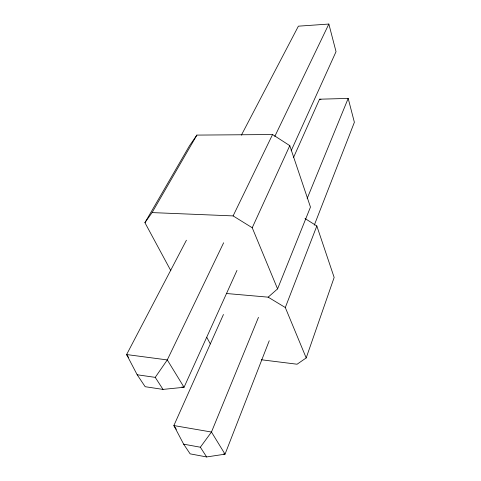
<?xml version="1.0" encoding="UTF-8"?>
<svg xmlns="http://www.w3.org/2000/svg" width="481" height="481" viewBox="0 0 481 481"><rect width="100%" height="100%" fill="white"/><g stroke="black" fill="none" stroke-linecap="round" stroke-linejoin="round"><path stroke-width="0.72" d="M261.327 359.764L297.078 364.219L306.199 357.924L334.157 277.447L316.835 225.974L304.978 218.5M306.199 357.924L285.305 307.527L316.835 225.974M269.24 340.74L225.036 454.172L206.638 456.95L190.133 453.854L183.652 444.173L173.869 425.565L223.449 314.49M314.267 225.21L354.383 122.276L348.178 98.413L319.546 99.2L293.536 157.479M226.485 293.512L268.151 297.156L277.573 288.895L310.467 207.089L289.784 145.647L272.565 134.53L196.879 135.095L189.496 145.755L144.919 222.667L170.827 270.689M258.465 317.352L211.466 432.034L200.355 447.222L183.652 444.173M307.167 198.503L348.178 98.413M236.977 270.4L184.043 387.283L163.011 389.4L145.178 386.712L137.181 374.771L126.617 354.557L186.424 240.217M291.149 150.781L336.033 51.671L328.854 24.05L298.388 26.172L241.366 135.191M277.573 288.895L252.23 227.754L289.784 145.647M223.635 242.773L167.28 359.92L155.237 377.369L137.181 374.771M274.777 136.46L328.854 24.05M144.919 222.667L152.08 212.59L233.105 215.903L272.565 134.53M152.08 212.59L196.879 135.095M319.546 99.2L320.953 99.351M181.848 386.958L184.043 387.283L167.28 359.92L126.617 354.557L128.698 357.684M223.569 453.902L225.036 454.172L211.466 432.034L173.869 425.565L176.365 429.317M268.151 297.156L285.305 307.527M233.105 215.903L252.23 227.754M155.237 377.369L163.011 389.4M200.355 447.222L206.638 456.95M206.764 337.301L210.329 343.915"/></g></svg>
